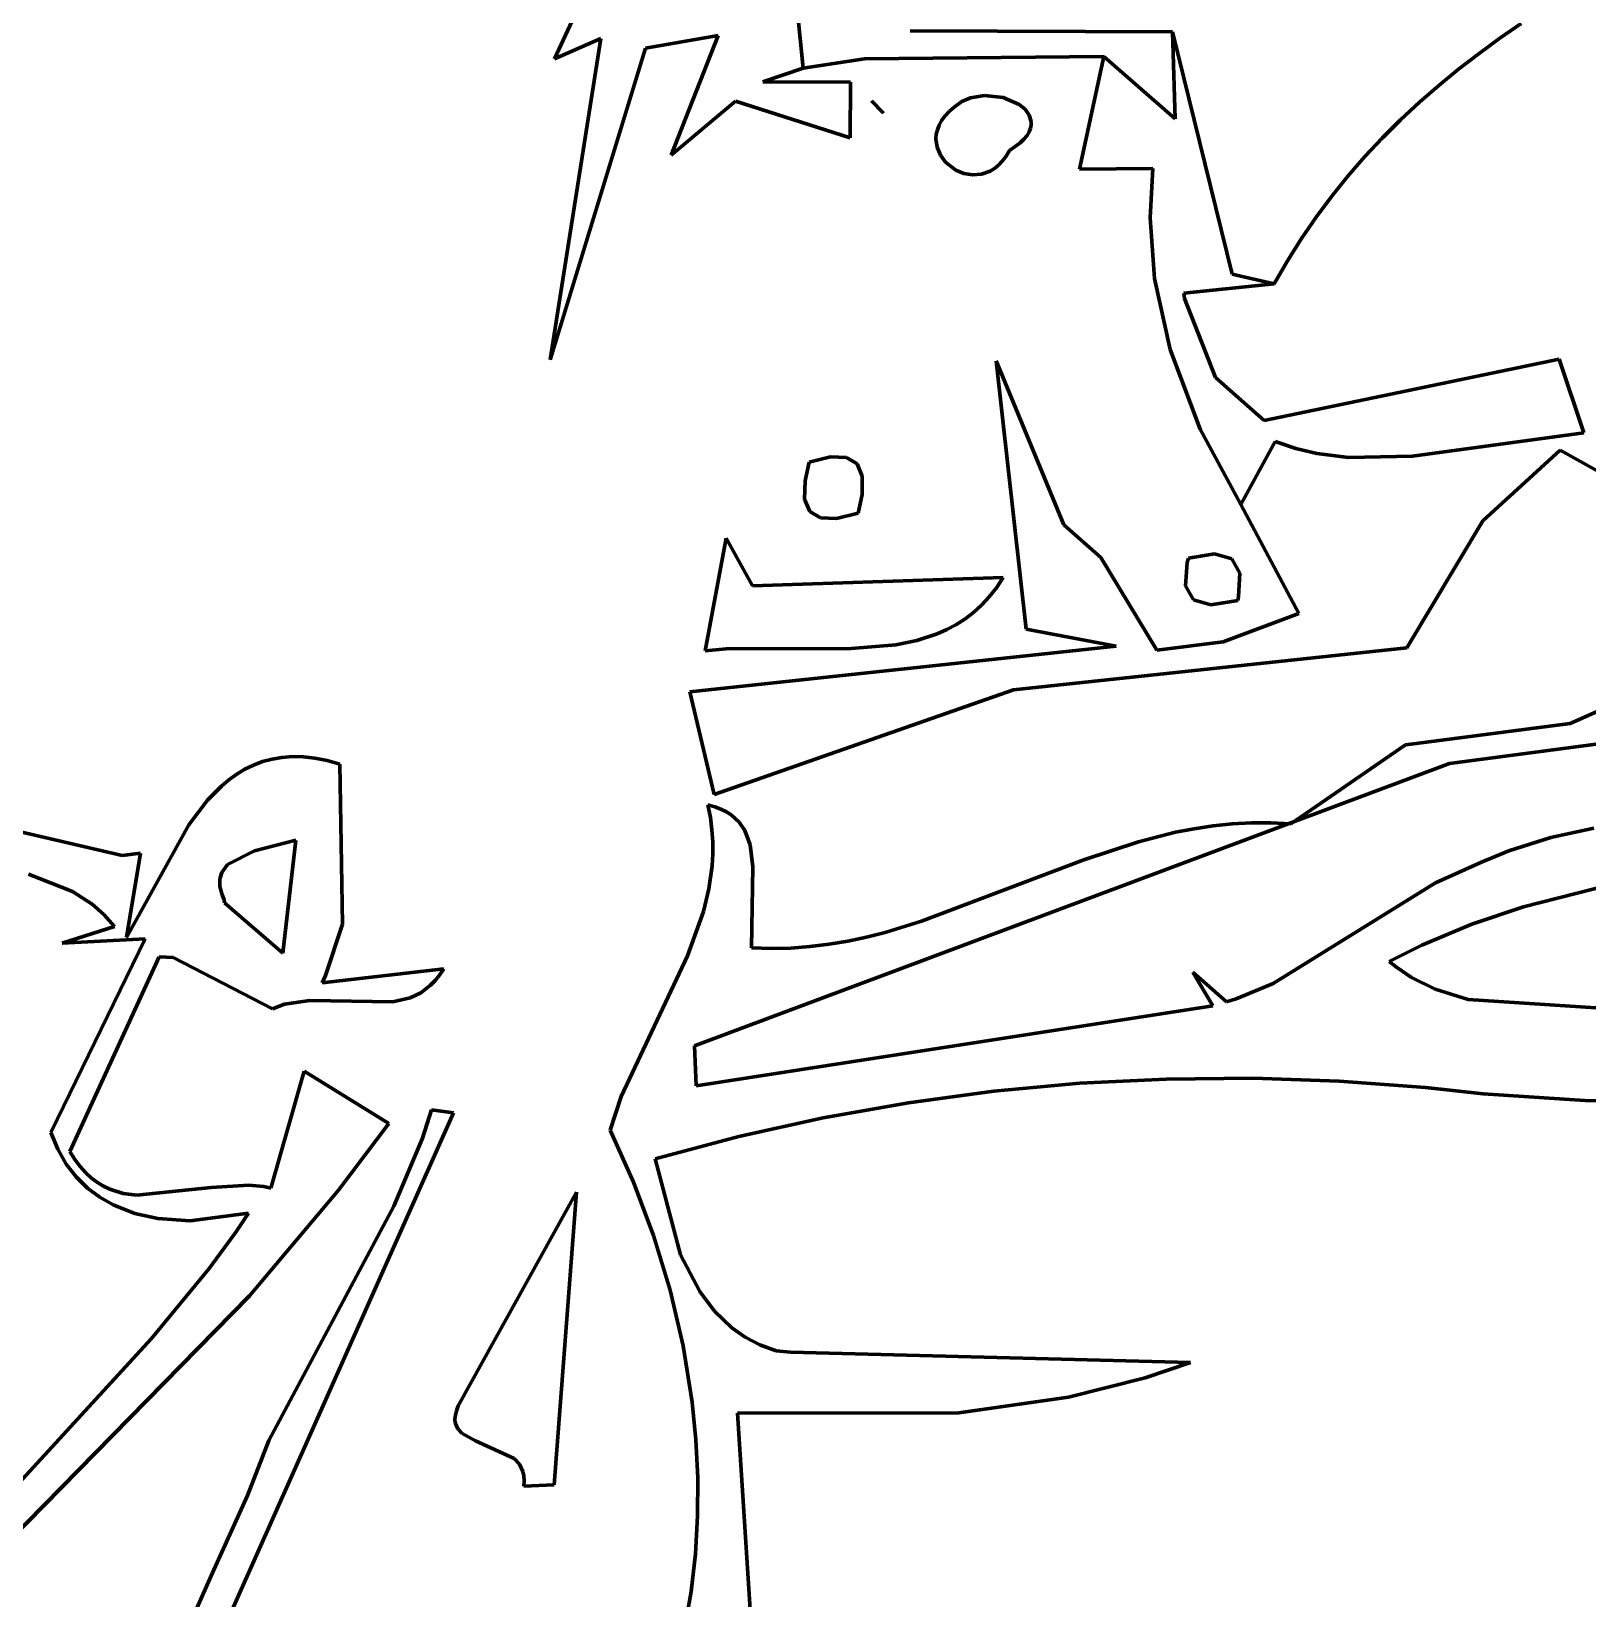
# Model space of a CAD drawing. Header units: millimetres. Extents: x 0 to 8.5, y 0 to 13.2.
# Drawn here: x 5.611 to 6.338, y 7.033 to 7.766 of the extents above; entities that cross this region are included whole.
import ezdxf

# ---------------------------------------------------------------- set-up
doc = ezdxf.new("R2010")
doc.units = ezdxf.units.MM
for name, color, linetype, lineweight in [('color#060606ff', 7, 'CONTINUOUS', 100), ('color#5c5c5cff', 7, 'CONTINUOUS', 100), ('color#aeaeaeff', 7, 'CONTINUOUS', 100), ('color#ffffffff', 7, 'CONTINUOUS', 100)]:
    doc.layers.add(name, color=color, linetype=linetype, lineweight=lineweight)

msp = doc.modelspace()

# ---------------------------------------------------------------- linework, layer by layer
at = {"layer": 'color#060606ff'}
for p, q in [((5.8729, 7.79175), (5.8552, 7.75358)), ((5.8768, 7.76304), (5.85322, 7.6127)), ((5.8552, 7.75358), (5.8768, 7.76304)), ((5.89768, 7.75846), (5.93174, 7.76442)), ((5.93174, 7.76442), (5.90981, 7.70854)), ((6.14424, 7.76611), (6.02145, 7.76667)), ((6.1721, 7.65281), (6.14424, 7.76611)), ((6.29729, 7.76316), (6.28754, 7.75609)), ((6.30726, 7.76998), (6.29729, 7.76316)), ((5.85322, 7.6127), (5.89768, 7.75846)), ((6.28754, 7.75609), (6.278, 7.74875)), ((5.95263, 7.7427), (5.97144, 7.7491)), ((5.97144, 7.7491), (6.00023, 7.75348)), ((6.00023, 7.75348), (6.11206, 7.75455)), ((6.11206, 7.75455), (6.10067, 7.70194)), ((6.278, 7.74875), (6.2687, 7.74113)), ((5.99367, 7.74257), (5.95263, 7.7427)), ((5.99346, 7.71651), (5.99367, 7.74257)), ((6.2687, 7.74113), (6.25965, 7.73324)), ((5.90981, 7.70854), (5.93989, 7.73375)), ((5.93989, 7.73375), (5.99346, 7.71651)), ((6.00349, 7.73392), (6.00908, 7.72806)), ((6.00908, 7.72806), (6.00349, 7.73392)), ((6.04569, 7.73356), (6.04211, 7.73093)), ((6.04974, 7.73531), (6.04569, 7.73356)), ((6.0563, 7.73644), (6.04974, 7.73531)), ((6.06505, 7.73549), (6.0563, 7.73644)), ((6.0725, 7.73225), (6.06505, 7.73549)), ((6.03778, 7.72679), (6.03622, 7.72467)), ((6.03973, 7.72888), (6.03778, 7.72679)), ((6.04211, 7.73093), (6.03973, 7.72888)), ((6.07529, 7.72994), (6.0725, 7.73225)), ((6.07723, 7.72726), (6.07529, 7.72994)), ((6.07814, 7.72428), (6.07723, 7.72726)), ((6.25965, 7.73324), (6.25086, 7.72506)), ((6.03422, 7.72039), (6.03373, 7.71827)), ((6.03504, 7.72253), (6.03422, 7.72039)), ((6.03622, 7.72467), (6.03504, 7.72253)), ((6.07615, 7.71769), (6.07718, 7.7194)), ((6.07718, 7.7194), (6.07784, 7.72107)), ((6.07784, 7.72107), (6.07815, 7.7227)), ((6.07815, 7.7227), (6.07814, 7.72428)), ((6.25086, 7.72506), (6.24235, 7.71658)), ((6.03373, 7.71827), (6.03356, 7.71618)), ((6.03356, 7.71618), (6.03409, 7.71216)), ((6.03409, 7.71216), (6.03563, 7.70846)), ((6.06793, 7.71071), (6.07065, 7.71246)), ((6.07065, 7.71246), (6.07291, 7.71422)), ((6.07291, 7.71422), (6.07474, 7.71596)), ((6.07474, 7.71596), (6.07615, 7.71769)), ((6.24235, 7.71658), (6.23413, 7.7078)), ((6.03563, 7.70846), (6.03803, 7.70521)), ((6.03803, 7.70521), (6.04285, 7.70146)), ((6.06288, 7.70386), (6.06469, 7.70577)), ((6.06469, 7.70577), (6.06638, 7.70805)), ((6.06638, 7.70805), (6.06793, 7.71071)), ((6.23413, 7.7078), (6.22622, 7.6987)), ((6.04285, 7.70146), (6.04665, 7.69989)), ((6.04665, 7.69989), (6.05071, 7.69922)), ((6.05071, 7.69922), (6.05488, 7.69957)), ((6.05488, 7.69957), (6.059, 7.70107)), ((6.059, 7.70107), (6.06098, 7.7023)), ((6.06098, 7.7023), (6.06288, 7.70386)), ((6.10067, 7.70194), (6.13494, 7.7022)), ((6.13494, 7.7022), (6.13373, 7.67915)), ((6.22622, 7.6987), (6.21863, 7.68929)), ((6.21863, 7.68929), (6.21137, 7.67954)), ((6.13373, 7.67915), (6.13582, 7.65078)), ((6.21137, 7.67954), (6.20447, 7.66946)), ((6.20447, 7.66946), (6.19793, 7.65903)), ((6.19793, 7.65903), (6.19177, 7.64825)), ((6.13582, 7.65078), (6.14306, 7.61757)), ((6.19177, 7.64825), (6.1721, 7.65281)), ((6.14306, 7.61757), (6.15714, 7.5803)), ((6.09335, 7.53564), (6.06166, 7.61227)), ((6.06166, 7.61227), (6.0757, 7.48673)), ((6.15714, 7.5803), (6.17621, 7.54502)), ((5.98428, 7.56738), (5.97432, 7.56494)), ((5.99172, 7.56709), (5.98428, 7.56738)), ((5.99666, 7.56407), (5.99172, 7.56709)), ((6.28929, 7.53752), (6.32546, 7.57056)), ((6.32546, 7.57056), (6.368, 7.5467)), ((5.97432, 7.56494), (5.97234, 7.55616)), ((5.99909, 7.55831), (5.99666, 7.56407)), ((5.99901, 7.54981), (5.99909, 7.55831)), ((5.97234, 7.55616), (5.97217, 7.54765)), ((5.97217, 7.54765), (5.97456, 7.54189)), ((5.99714, 7.54105), (5.99901, 7.54981)), ((6.17621, 7.54502), (6.20331, 7.49418)), ((5.97456, 7.54189), (5.97952, 7.53887)), ((5.97952, 7.53887), (5.98705, 7.53859)), ((5.98705, 7.53859), (5.99714, 7.54105)), ((6.11074, 7.52036), (6.09335, 7.53564)), ((6.25375, 7.47809), (6.28929, 7.53752)), ((5.93542, 7.52934), (5.92563, 7.47658)), ((5.94775, 7.50701), (5.93542, 7.52934)), ((6.16386, 7.52198), (6.1516, 7.51996)), ((6.17186, 7.51968), (6.16386, 7.52198)), ((6.13684, 7.47701), (6.11074, 7.52036)), ((6.15112, 7.51804), (6.15029, 7.50712)), ((6.1516, 7.51996), (6.15112, 7.51804)), ((6.17561, 7.51303), (6.17186, 7.51968)), ((6.06504, 7.5109), (5.94775, 7.50701)), ((6.06189, 7.50613), (6.06504, 7.5109)), ((6.15029, 7.50712), (6.15394, 7.50049)), ((6.17511, 7.50204), (6.17561, 7.51303)), ((6.05491, 7.49798), (6.05851, 7.50183)), ((6.05851, 7.50183), (6.06189, 7.50613)), ((6.15394, 7.50049), (6.16207, 7.49816)), ((6.16207, 7.49816), (6.17469, 7.50012)), ((6.17469, 7.50012), (6.17511, 7.50204)), ((6.04711, 7.49152), (6.05111, 7.49455)), ((6.05111, 7.49455), (6.05491, 7.49798)), ((6.20331, 7.49418), (6.16781, 7.48082)), ((6.02467, 7.48151), (6.03409, 7.48458)), ((6.03409, 7.48458), (6.03859, 7.48656)), ((6.03859, 7.48656), (6.04294, 7.48887)), ((6.04294, 7.48887), (6.04711, 7.49152)), ((6.0757, 7.48673), (6.11785, 7.47882)), ((6.11785, 7.47882), (5.91854, 7.45751)), ((5.92563, 7.47658), (5.93553, 7.47759)), ((5.93553, 7.47759), (5.99397, 7.47769)), ((5.99397, 7.47769), (6.01478, 7.47947)), ((6.01478, 7.47947), (6.02467, 7.48151)), ((6.06983, 7.45845), (6.25375, 7.47809)), ((6.16781, 7.48082), (6.13684, 7.47701)), ((5.91854, 7.45751), (5.92985, 7.40947)), ((5.92985, 7.40947), (6.06983, 7.45845)), ((6.34411, 7.4489), (6.33012, 7.44273)), ((6.33012, 7.44273), (6.25692, 7.4331)), ((6.25692, 7.4331), (6.25313, 7.43272)), ((6.27379, 7.42394), (6.38235, 7.43824)), ((5.72309, 7.42605), (5.71866, 7.42484)), ((5.72775, 7.42684), (5.72309, 7.42605)), ((5.73265, 7.42718), (5.72775, 7.42684)), ((5.73779, 7.42705), (5.73265, 7.42718)), ((5.74319, 7.42643), (5.73779, 7.42705)), ((5.74887, 7.42529), (5.74319, 7.42643)), ((6.25313, 7.43272), (6.19946, 7.39566)), ((5.70659, 7.41897), (5.70294, 7.41633)), ((5.71042, 7.42128), (5.70659, 7.41897)), ((5.71444, 7.42325), (5.71042, 7.42128)), ((5.71866, 7.42484), (5.71444, 7.42325)), ((5.75482, 7.42361), (5.74887, 7.42529)), ((5.75604, 7.34877), (5.75482, 7.42361)), ((5.92059, 7.29189), (6.27379, 7.42394)), ((5.69946, 7.41341), (5.69296, 7.40677)), ((5.70294, 7.41633), (5.69946, 7.41341)), ((5.69296, 7.40677), (5.68418, 7.39522)), ((5.93014, 7.40374), (5.92694, 7.40464)), ((5.92694, 7.40464), (5.92807, 7.39877)), ((5.933, 7.40265), (5.93014, 7.40374)), ((5.92807, 7.39877), (5.92881, 7.393)), ((5.93556, 7.40138), (5.933, 7.40265)), ((5.93781, 7.39994), (5.93556, 7.40138)), ((5.9415, 7.39657), (5.93781, 7.39994)), ((5.94421, 7.39264), (5.9415, 7.39657)), ((5.65295, 7.38087), (5.60337, 7.39243)), ((5.68418, 7.39522), (5.65498, 7.3426)), ((5.92881, 7.393), (5.92917, 7.38731)), ((5.94673, 7.38585), (5.94421, 7.39264)), ((6.14554, 7.39177), (6.12825, 7.38738)), ((6.1543, 7.39347), (6.14554, 7.39177)), ((6.16313, 7.39481), (6.1543, 7.39347)), ((6.17206, 7.39573), (6.16313, 7.39481)), ((6.18108, 7.39621), (6.17206, 7.39573)), ((6.19021, 7.3962), (6.18108, 7.39621)), ((6.19946, 7.39566), (6.19021, 7.3962)), ((6.32113, 7.38928), (6.30146, 7.38306)), ((6.34126, 7.3937), (6.32113, 7.38928)), ((5.66152, 7.38202), (5.65295, 7.38087)), ((5.65498, 7.3426), (5.66152, 7.38202)), ((5.70228, 7.37671), (5.71491, 7.38304)), ((5.71491, 7.38304), (5.73424, 7.38805)), ((5.73424, 7.38805), (5.72811, 7.33519)), ((5.9292, 7.3817), (5.92889, 7.37616)), ((5.92917, 7.38731), (5.9292, 7.3817)), ((5.94791, 7.37558), (5.94673, 7.38585)), ((6.12825, 7.38738), (6.10272, 7.37897)), ((6.30146, 7.38306), (6.28866, 7.37784)), ((5.69958, 7.373), (5.70228, 7.37671)), ((5.92889, 7.37616), (5.9274, 7.3653)), ((5.94738, 7.33768), (5.94791, 7.37558)), ((6.10272, 7.37897), (6.02689, 7.35014)), ((6.28866, 7.37784), (6.26719, 7.3682)), ((5.60918, 7.37216), (5.62978, 7.3641)), ((5.69872, 7.36999), (5.69958, 7.373)), ((5.69873, 7.3665), (5.69872, 7.36999)), ((6.26719, 7.3682), (6.1913, 7.32099)), ((6.30827, 7.35694), (6.3493, 7.36736)), ((5.62978, 7.3641), (5.63891, 7.35821)), ((5.69974, 7.36247), (5.69873, 7.3665)), ((5.70065, 7.36024), (5.69974, 7.36247)), ((5.70087, 7.35884), (5.70065, 7.36024)), ((5.9274, 7.3653), (5.92487, 7.35467)), ((5.63891, 7.35821), (5.64443, 7.35338)), ((5.64443, 7.35338), (5.64942, 7.34773)), ((5.72811, 7.33519), (5.70087, 7.35884)), ((5.92487, 7.35467), (5.91741, 7.33396)), ((6.28423, 7.34881), (6.30827, 7.35694)), ((5.64942, 7.34773), (5.62497, 7.33987)), ((5.74813, 7.32478), (5.75604, 7.34877)), ((6.02689, 7.35014), (6.00975, 7.34498)), ((6.26076, 7.33899), (6.28423, 7.34881)), ((5.66375, 7.34192), (5.6196, 7.25138)), ((5.62497, 7.33987), (5.66375, 7.34192)), ((5.97467, 7.33829), (5.96568, 7.33761)), ((5.98357, 7.33941), (5.97467, 7.33829)), ((5.99237, 7.34092), (5.98357, 7.33941)), ((6.0011, 7.34279), (5.99237, 7.34092)), ((6.00975, 7.34498), (6.0011, 7.34279)), ((6.24547, 7.3314), (6.26076, 7.33899)), ((5.62851, 7.24254), (5.67038, 7.33346)), ((5.67038, 7.33346), (5.67679, 7.33322)), ((5.67679, 7.33322), (5.72334, 7.30927)), ((5.91741, 7.33396), (5.88634, 7.26819)), ((5.95659, 7.33739), (5.94738, 7.33768)), ((5.96568, 7.33761), (5.95659, 7.33739)), ((6.2489, 7.32868), (6.24547, 7.3314)), ((5.80337, 7.32786), (5.74651, 7.32144)), ((5.74651, 7.32144), (5.74813, 7.32478)), ((5.7994, 7.32243), (5.80145, 7.32497)), ((5.80145, 7.32497), (5.80337, 7.32786)), ((6.16944, 7.31256), (6.15369, 7.32642)), ((6.15369, 7.32642), (6.1631, 7.31059)), ((6.25595, 7.32393), (6.2489, 7.32868)), ((6.26702, 7.31842), (6.25595, 7.32393)), ((5.78766, 7.31437), (5.79264, 7.31676)), ((5.79264, 7.31676), (5.79725, 7.32023)), ((5.79725, 7.32023), (5.7994, 7.32243)), ((6.1913, 7.32099), (6.17396, 7.31394)), ((6.2825, 7.31357), (6.26702, 7.31842)), ((5.72334, 7.30927), (5.72897, 7.31136)), ((5.72897, 7.31136), (5.74078, 7.31315)), ((5.74078, 7.31315), (5.77961, 7.31244)), ((5.77961, 7.31244), (5.78766, 7.31437)), ((6.1631, 7.31059), (5.92141, 7.27313)), ((6.17396, 7.31394), (6.16944, 7.31256)), ((6.36085, 7.30851), (6.2825, 7.31357)), ((5.92141, 7.27313), (5.92059, 7.29189)), ((5.73814, 7.28003), (5.72259, 7.22533)), ((5.77777, 7.25554), (5.73814, 7.28003)), ((6.06071, 7.27067), (6.10092, 7.27437)), ((6.10092, 7.27437), (6.14126, 7.27639)), ((6.14126, 7.27639), (6.18168, 7.27674)), ((6.18168, 7.27674), (6.22212, 7.2754)), ((6.22212, 7.2754), (6.26253, 7.2724)), ((6.26253, 7.2724), (6.28943, 7.26946)), ((5.88634, 7.26819), (5.8812, 7.25252)), ((5.98088, 7.25821), (6.02068, 7.26528)), ((6.02068, 7.26528), (6.06071, 7.27067)), ((6.28943, 7.26946), (6.33698, 7.26641)), ((6.33698, 7.26641), (6.42689, 7.26479)), ((5.63691, 6.8764), (5.8079, 7.26062)), ((5.79773, 7.2619), (5.79349, 7.24869)), ((5.8079, 7.26062), (5.79773, 7.2619)), ((5.94137, 7.24945), (5.98088, 7.25821)), ((5.6196, 7.25138), (5.62289, 7.24353)), ((5.75425, 7.22446), (5.77777, 7.25554)), ((5.8812, 7.25252), (5.89206, 7.2282)), ((5.62289, 7.24353), (5.62689, 7.23661)), ((5.63088, 7.23874), (5.62851, 7.24254)), ((5.79349, 7.24869), (5.78007, 7.21697)), ((5.90219, 7.239), (5.94137, 7.24945)), ((5.62689, 7.23661), (5.63154, 7.23058)), ((5.63336, 7.2354), (5.63088, 7.23874)), ((5.63595, 7.23251), (5.63336, 7.2354)), ((5.91416, 7.19413), (5.90219, 7.239)), ((5.63154, 7.23058), (5.63678, 7.22541)), ((5.63864, 7.23003), (5.63595, 7.23251)), ((5.64143, 7.22793), (5.63864, 7.23003)), ((5.64431, 7.2262), (5.64143, 7.22793)), ((5.89206, 7.2282), (5.90145, 7.20319)), ((5.63678, 7.22541), (5.64254, 7.22106)), ((5.64254, 7.22106), (5.64877, 7.21749)), ((5.64728, 7.22481), (5.64431, 7.2262)), ((5.65344, 7.22291), (5.64728, 7.22481)), ((5.65988, 7.22204), (5.65344, 7.22291)), ((5.69458, 7.22562), (5.65988, 7.22204)), ((5.71227, 7.22676), (5.69458, 7.22562)), ((5.71919, 7.22605), (5.71227, 7.22676)), ((5.7125, 7.17496), (5.75425, 7.22446)), ((5.72259, 7.22533), (5.71919, 7.22605)), ((5.86546, 7.22349), (5.81022, 7.12352)), ((5.85505, 7.08661), (5.86546, 7.22349)), ((5.64877, 7.21749), (5.65887, 7.21352)), ((5.65887, 7.21352), (5.66967, 7.21111)), ((5.68483, 7.21011), (5.71208, 7.21361)), ((5.71208, 7.21361), (5.70614, 7.20482)), ((5.78007, 7.21697), (5.72158, 7.10738)), ((5.66967, 7.21111), (5.68483, 7.21011)), ((5.70614, 7.20482), (5.69363, 7.18771)), ((5.90145, 7.20319), (5.90925, 7.17761)), ((5.92312, 7.17693), (5.91416, 7.19413)), ((5.69363, 7.18771), (5.66666, 7.155)), ((5.90925, 7.17761), (5.91533, 7.15158)), ((5.93, 7.16784), (5.92312, 7.17693)), ((5.52195, 6.98066), (5.7125, 7.17496)), ((5.93817, 7.16003), (5.93, 7.16784)), ((5.66666, 7.155), (5.56603, 7.04537)), ((5.94439, 7.15566), (5.93817, 7.16003)), ((5.95128, 7.15206), (5.94439, 7.15566)), ((5.91533, 7.15158), (5.91958, 7.12524)), ((5.95887, 7.14931), (5.95128, 7.15206)), ((5.96553, 7.14868), (5.95887, 7.14931)), ((6.15257, 7.14375), (5.96553, 7.14868)), ((6.13141, 7.13657), (6.15257, 7.14375)), ((6.09553, 7.12754), (6.13141, 7.13657)), ((5.91958, 7.12524), (5.92135, 7.10756)), ((6.04435, 7.12032), (6.09553, 7.12754)), ((5.80883, 7.11915), (5.80865, 7.1173)), ((5.80934, 7.12122), (5.80883, 7.11915)), ((5.81022, 7.12352), (5.80934, 7.12122)), ((5.94074, 7.12016), (6.04435, 7.12032)), ((5.94726, 7.01865), (5.94074, 7.12016)), ((5.80865, 7.1173), (5.80879, 7.11564)), ((5.80879, 7.11564), (5.80991, 7.11283)), ((5.80991, 7.11283), (5.81199, 7.11058)), ((5.81199, 7.11058), (5.81821, 7.10723)), ((5.72158, 7.10738), (5.71168, 7.08152)), ((5.81821, 7.10723), (5.83637, 7.09897)), ((5.92135, 7.10756), (5.92221, 7.08982)), ((5.83637, 7.09897), (5.83884, 7.09621)), ((5.83884, 7.09621), (5.84045, 7.09277)), ((5.84045, 7.09277), (5.84087, 7.09074)), ((5.841, 7.08848), (5.84081, 7.08599)), ((5.84087, 7.09074), (5.841, 7.08848)), ((5.92221, 7.08982), (5.92214, 7.07208)), ((5.71168, 7.08152), (5.69592, 7.04684)), ((5.84081, 7.08599), (5.85505, 7.08661)), ((5.92214, 7.07208), (5.9211, 7.05436)), ((5.9211, 7.05436), (5.91906, 7.0367)), ((5.69592, 7.04684), (5.63379, 6.9077)), ((5.91906, 7.0367), (5.91597, 7.01914))]:
    msp.add_line(p, q, dxfattribs=at)
at = {"layer": 'color#5c5c5cff'}
for p, q in [((5.8552, 7.75358), (5.8729, 7.79175)), ((5.96875, 7.77532), (5.97144, 7.7491)), ((5.85322, 7.6127), (5.8768, 7.76304)), ((5.8768, 7.76304), (5.8552, 7.75358)), ((5.93174, 7.76442), (5.89768, 7.75846)), ((5.90981, 7.70854), (5.93174, 7.76442)), ((6.14424, 7.76611), (6.1721, 7.65281)), ((6.14536, 7.72541), (6.14424, 7.76611)), ((5.89768, 7.75846), (5.85322, 7.6127)), ((5.97144, 7.7491), (5.95263, 7.7427)), ((6.10067, 7.70194), (6.11206, 7.75455)), ((6.11206, 7.75455), (6.14536, 7.72541)), ((5.95263, 7.7427), (5.99367, 7.74257)), ((5.99367, 7.74257), (5.99346, 7.71651)), ((5.93989, 7.73375), (5.90981, 7.70854)), ((5.99346, 7.71651), (5.93989, 7.73375)), ((6.00349, 7.73392), (6.00908, 7.72806)), ((6.00908, 7.72806), (6.00349, 7.73392)), ((6.13494, 7.7022), (6.10067, 7.70194)), ((6.13373, 7.67915), (6.13494, 7.7022)), ((6.13582, 7.65078), (6.13373, 7.67915)), ((6.14306, 7.61757), (6.13582, 7.65078)), ((6.19177, 7.64825), (6.14953, 7.64401)), ((6.1721, 7.65281), (6.19177, 7.64825)), ((6.14953, 7.64401), (6.14987, 7.64138)), ((6.14987, 7.64138), (6.16427, 7.60446)), ((6.15714, 7.5803), (6.14306, 7.61757)), ((6.18699, 7.58445), (6.32505, 7.61301)), ((6.32505, 7.61301), (6.3365, 7.57862)), ((6.16427, 7.60446), (6.18699, 7.58445)), ((6.17621, 7.54502), (6.15714, 7.5803)), ((6.19217, 7.57454), (6.17621, 7.54502)), ((6.20192, 7.57124), (6.19217, 7.57454)), ((6.3365, 7.57862), (6.2565, 7.56771)), ((5.97432, 7.56494), (5.98428, 7.56738)), ((5.98428, 7.56738), (5.99172, 7.56709)), ((5.99172, 7.56709), (5.99666, 7.56407)), ((6.21173, 7.56892), (6.20192, 7.57124)), ((6.22656, 7.56704), (6.21173, 7.56892)), ((6.2565, 7.56771), (6.22656, 7.56704)), ((5.97234, 7.55616), (5.97432, 7.56494)), ((5.99666, 7.56407), (5.99909, 7.55831)), ((5.99909, 7.55831), (5.99901, 7.54981)), ((5.97217, 7.54765), (5.97234, 7.55616)), ((5.97456, 7.54189), (5.97217, 7.54765)), ((5.99901, 7.54981), (5.99714, 7.54105)), ((5.97952, 7.53887), (5.97456, 7.54189)), ((5.98705, 7.53859), (5.97952, 7.53887)), ((5.99714, 7.54105), (5.98705, 7.53859))]:
    msp.add_line(p, q, dxfattribs=at)
at = {"layer": 'color#aeaeaeff'}
for p, q in [((6.1516, 7.51996), (6.16386, 7.52198)), ((6.16386, 7.52198), (6.17186, 7.51968)), ((6.15029, 7.50712), (6.15112, 7.51804)), ((6.15112, 7.51804), (6.1516, 7.51996)), ((6.17186, 7.51968), (6.17561, 7.51303)), ((6.15394, 7.50049), (6.15029, 7.50712)), ((6.17561, 7.51303), (6.17511, 7.50204)), ((6.16207, 7.49816), (6.15394, 7.50049)), ((6.17469, 7.50012), (6.16207, 7.49816)), ((6.17511, 7.50204), (6.17469, 7.50012))]:
    msp.add_line(p, q, dxfattribs=at)
at = {"layer": 'color#ffffffff'}
for p, q in [((5.97144, 7.7491), (5.96875, 7.77532)), ((6.02145, 7.76667), (6.14424, 7.76611)), ((6.14424, 7.76611), (6.14536, 7.72541)), ((6.28754, 7.75609), (6.29729, 7.76316)), ((6.29729, 7.76316), (6.30726, 7.76998)), ((6.278, 7.74875), (6.28754, 7.75609)), ((6.00023, 7.75348), (5.97144, 7.7491)), ((6.11206, 7.75455), (6.00023, 7.75348)), ((6.14536, 7.72541), (6.11206, 7.75455)), ((6.2687, 7.74113), (6.278, 7.74875)), ((6.25965, 7.73324), (6.2687, 7.74113)), ((6.04211, 7.73093), (6.04569, 7.73356)), ((6.04569, 7.73356), (6.04974, 7.73531)), ((6.04974, 7.73531), (6.0563, 7.73644)), ((6.0563, 7.73644), (6.06505, 7.73549)), ((6.06505, 7.73549), (6.0725, 7.73225)), ((6.03622, 7.72467), (6.03778, 7.72679)), ((6.03778, 7.72679), (6.03973, 7.72888)), ((6.03973, 7.72888), (6.04211, 7.73093)), ((6.0725, 7.73225), (6.07529, 7.72994)), ((6.07529, 7.72994), (6.07723, 7.72726)), ((6.07723, 7.72726), (6.07814, 7.72428)), ((6.25086, 7.72506), (6.25965, 7.73324)), ((6.03373, 7.71827), (6.03422, 7.72039)), ((6.03422, 7.72039), (6.03504, 7.72253)), ((6.03504, 7.72253), (6.03622, 7.72467)), ((6.07718, 7.7194), (6.07615, 7.71769)), ((6.07784, 7.72107), (6.07718, 7.7194)), ((6.07815, 7.7227), (6.07784, 7.72107)), ((6.07814, 7.72428), (6.07815, 7.7227)), ((6.24235, 7.71658), (6.25086, 7.72506)), ((6.03356, 7.71618), (6.03373, 7.71827)), ((6.03409, 7.71216), (6.03356, 7.71618)), ((6.03563, 7.70846), (6.03409, 7.71216)), ((6.07065, 7.71246), (6.06793, 7.71071)), ((6.07291, 7.71422), (6.07065, 7.71246)), ((6.07474, 7.71596), (6.07291, 7.71422)), ((6.07615, 7.71769), (6.07474, 7.71596)), ((6.23413, 7.7078), (6.24235, 7.71658)), ((6.03803, 7.70521), (6.03563, 7.70846)), ((6.04285, 7.70146), (6.03803, 7.70521)), ((6.06469, 7.70577), (6.06288, 7.70386)), ((6.06638, 7.70805), (6.06469, 7.70577)), ((6.06793, 7.71071), (6.06638, 7.70805)), ((6.22622, 7.6987), (6.23413, 7.7078)), ((6.04665, 7.69989), (6.04285, 7.70146)), ((6.05071, 7.69922), (6.04665, 7.69989)), ((6.05488, 7.69957), (6.05071, 7.69922)), ((6.059, 7.70107), (6.05488, 7.69957)), ((6.06098, 7.7023), (6.059, 7.70107)), ((6.06288, 7.70386), (6.06098, 7.7023)), ((6.21863, 7.68929), (6.22622, 7.6987)), ((6.21137, 7.67954), (6.21863, 7.68929)), ((6.20447, 7.66946), (6.21137, 7.67954)), ((6.19793, 7.65903), (6.20447, 7.66946)), ((6.19177, 7.64825), (6.19793, 7.65903)), ((6.14953, 7.64401), (6.19177, 7.64825)), ((6.14987, 7.64138), (6.14953, 7.64401)), ((6.16427, 7.60446), (6.14987, 7.64138)), ((6.0757, 7.48673), (6.06166, 7.61227)), ((6.06166, 7.61227), (6.09335, 7.53564)), ((6.32505, 7.61301), (6.18699, 7.58445)), ((6.3365, 7.57862), (6.32505, 7.61301)), ((6.18699, 7.58445), (6.16427, 7.60446)), ((6.17621, 7.54502), (6.19217, 7.57454)), ((6.19217, 7.57454), (6.20192, 7.57124)), ((6.2565, 7.56771), (6.3365, 7.57862)), ((6.20192, 7.57124), (6.21173, 7.56892)), ((6.21173, 7.56892), (6.22656, 7.56704)), ((6.22656, 7.56704), (6.2565, 7.56771)), ((6.32546, 7.57056), (6.28929, 7.53752)), ((6.368, 7.5467), (6.32546, 7.57056)), ((6.20331, 7.49418), (6.17621, 7.54502)), ((6.09335, 7.53564), (6.11074, 7.52036)), ((6.28929, 7.53752), (6.25375, 7.47809)), ((5.92563, 7.47658), (5.93542, 7.52934)), ((5.93542, 7.52934), (5.94775, 7.50701)), ((6.11074, 7.52036), (6.13684, 7.47701)), ((5.94775, 7.50701), (6.06504, 7.5109)), ((6.06504, 7.5109), (6.06189, 7.50613)), ((6.05851, 7.50183), (6.05491, 7.49798)), ((6.06189, 7.50613), (6.05851, 7.50183)), ((6.05111, 7.49455), (6.04711, 7.49152)), ((6.05491, 7.49798), (6.05111, 7.49455)), ((6.16781, 7.48082), (6.20331, 7.49418)), ((6.03409, 7.48458), (6.02467, 7.48151)), ((6.03859, 7.48656), (6.03409, 7.48458)), ((6.04294, 7.48887), (6.03859, 7.48656)), ((6.04711, 7.49152), (6.04294, 7.48887)), ((6.11785, 7.47882), (6.0757, 7.48673)), ((5.91854, 7.45751), (6.11785, 7.47882)), ((5.93553, 7.47759), (5.92563, 7.47658)), ((5.99397, 7.47769), (5.93553, 7.47759)), ((6.01478, 7.47947), (5.99397, 7.47769)), ((6.02467, 7.48151), (6.01478, 7.47947)), ((6.25375, 7.47809), (6.06983, 7.45845)), ((6.13684, 7.47701), (6.16781, 7.48082)), ((5.92985, 7.40947), (5.91854, 7.45751)), ((6.06983, 7.45845), (5.92985, 7.40947)), ((6.33012, 7.44273), (6.34411, 7.4489)), ((6.25692, 7.4331), (6.33012, 7.44273)), ((6.25313, 7.43272), (6.25692, 7.4331)), ((6.38235, 7.43824), (6.27379, 7.42394)), ((5.71866, 7.42484), (5.72309, 7.42605)), ((5.72309, 7.42605), (5.72775, 7.42684)), ((5.72775, 7.42684), (5.73265, 7.42718)), ((5.73265, 7.42718), (5.73779, 7.42705)), ((5.73779, 7.42705), (5.74319, 7.42643)), ((5.74319, 7.42643), (5.74887, 7.42529)), ((6.19946, 7.39566), (6.25313, 7.43272)), ((5.70294, 7.41633), (5.70659, 7.41897)), ((5.70659, 7.41897), (5.71042, 7.42128)), ((5.71042, 7.42128), (5.71444, 7.42325)), ((5.71444, 7.42325), (5.71866, 7.42484)), ((5.74887, 7.42529), (5.75482, 7.42361)), ((5.75482, 7.42361), (5.75604, 7.34877)), ((6.27379, 7.42394), (5.92059, 7.29189)), ((5.69296, 7.40677), (5.69946, 7.41341)), ((5.69946, 7.41341), (5.70294, 7.41633)), ((5.68418, 7.39522), (5.69296, 7.40677)), ((5.92807, 7.39877), (5.92694, 7.40464)), ((5.92694, 7.40464), (5.93014, 7.40374)), ((5.93014, 7.40374), (5.933, 7.40265)), ((5.92881, 7.393), (5.92807, 7.39877)), ((5.933, 7.40265), (5.93556, 7.40138)), ((5.93556, 7.40138), (5.93781, 7.39994)), ((5.93781, 7.39994), (5.9415, 7.39657)), ((5.9415, 7.39657), (5.94421, 7.39264)), ((5.60337, 7.39243), (5.65295, 7.38087)), ((5.65498, 7.3426), (5.68418, 7.39522)), ((5.92917, 7.38731), (5.92881, 7.393)), ((5.94421, 7.39264), (5.94673, 7.38585)), ((6.12825, 7.38738), (6.14554, 7.39177)), ((6.14554, 7.39177), (6.1543, 7.39347)), ((6.1543, 7.39347), (6.16313, 7.39481)), ((6.16313, 7.39481), (6.17206, 7.39573)), ((6.17206, 7.39573), (6.18108, 7.39621)), ((6.18108, 7.39621), (6.19021, 7.3962)), ((6.19021, 7.3962), (6.19946, 7.39566)), ((6.30146, 7.38306), (6.32113, 7.38928)), ((6.32113, 7.38928), (6.34126, 7.3937)), ((5.65295, 7.38087), (5.66152, 7.38202)), ((5.66152, 7.38202), (5.65498, 7.3426)), ((5.71491, 7.38304), (5.70228, 7.37671)), ((5.73424, 7.38805), (5.71491, 7.38304)), ((5.72811, 7.33519), (5.73424, 7.38805)), ((5.92889, 7.37616), (5.9292, 7.3817)), ((5.9292, 7.3817), (5.92917, 7.38731)), ((5.94673, 7.38585), (5.94791, 7.37558)), ((6.10272, 7.37897), (6.12825, 7.38738)), ((6.28866, 7.37784), (6.30146, 7.38306)), ((5.70228, 7.37671), (5.69958, 7.373)), ((5.9274, 7.3653), (5.92889, 7.37616)), ((5.94791, 7.37558), (5.94738, 7.33768)), ((6.02689, 7.35014), (6.10272, 7.37897)), ((6.26719, 7.3682), (6.28866, 7.37784)), ((5.62978, 7.3641), (5.60918, 7.37216)), ((5.69958, 7.373), (5.69872, 7.36999)), ((5.69872, 7.36999), (5.69873, 7.3665)), ((6.1913, 7.32099), (6.26719, 7.3682)), ((6.3493, 7.36736), (6.30827, 7.35694)), ((5.63891, 7.35821), (5.62978, 7.3641)), ((5.69873, 7.3665), (5.69974, 7.36247)), ((5.69974, 7.36247), (5.70065, 7.36024)), ((5.70065, 7.36024), (5.70087, 7.35884)), ((5.92487, 7.35467), (5.9274, 7.3653)), ((5.64443, 7.35338), (5.63891, 7.35821)), ((5.64942, 7.34773), (5.64443, 7.35338)), ((5.70087, 7.35884), (5.72811, 7.33519)), ((5.91741, 7.33396), (5.92487, 7.35467)), ((6.30827, 7.35694), (6.28423, 7.34881)), ((5.62497, 7.33987), (5.64942, 7.34773)), ((5.75604, 7.34877), (5.74813, 7.32478)), ((6.00975, 7.34498), (6.02689, 7.35014)), ((6.28423, 7.34881), (6.26076, 7.33899)), ((5.6196, 7.25138), (5.66375, 7.34192)), ((5.66375, 7.34192), (5.62497, 7.33987)), ((5.96568, 7.33761), (5.97467, 7.33829)), ((5.97467, 7.33829), (5.98357, 7.33941)), ((5.98357, 7.33941), (5.99237, 7.34092)), ((5.99237, 7.34092), (6.0011, 7.34279)), ((6.0011, 7.34279), (6.00975, 7.34498)), ((6.26076, 7.33899), (6.24547, 7.3314)), ((5.67038, 7.33346), (5.62851, 7.24254)), ((5.67679, 7.33322), (5.67038, 7.33346)), ((5.72334, 7.30927), (5.67679, 7.33322)), ((5.88634, 7.26819), (5.91741, 7.33396)), ((5.94738, 7.33768), (5.95659, 7.33739)), ((5.95659, 7.33739), (5.96568, 7.33761)), ((6.24547, 7.3314), (6.2489, 7.32868)), ((5.74651, 7.32144), (5.80337, 7.32786)), ((5.74813, 7.32478), (5.74651, 7.32144)), ((5.80145, 7.32497), (5.7994, 7.32243)), ((5.80337, 7.32786), (5.80145, 7.32497)), ((6.1631, 7.31059), (6.15369, 7.32642)), ((6.15369, 7.32642), (6.16944, 7.31256)), ((6.2489, 7.32868), (6.25595, 7.32393)), ((6.25595, 7.32393), (6.26702, 7.31842)), ((5.79264, 7.31676), (5.78766, 7.31437)), ((5.79725, 7.32023), (5.79264, 7.31676)), ((5.7994, 7.32243), (5.79725, 7.32023)), ((6.17396, 7.31394), (6.1913, 7.32099)), ((6.26702, 7.31842), (6.2825, 7.31357)), ((5.72897, 7.31136), (5.72334, 7.30927)), ((5.74078, 7.31315), (5.72897, 7.31136)), ((5.77961, 7.31244), (5.74078, 7.31315)), ((5.78766, 7.31437), (5.77961, 7.31244)), ((5.92141, 7.27313), (6.1631, 7.31059)), ((6.16944, 7.31256), (6.17396, 7.31394)), ((6.2825, 7.31357), (6.36085, 7.30851)), ((5.92059, 7.29189), (5.92141, 7.27313)), ((5.72259, 7.22533), (5.73814, 7.28003)), ((5.73814, 7.28003), (5.77777, 7.25554)), ((6.10092, 7.27437), (6.06071, 7.27067)), ((6.14126, 7.27639), (6.10092, 7.27437)), ((6.18168, 7.27674), (6.14126, 7.27639)), ((6.22212, 7.2754), (6.18168, 7.27674)), ((6.26253, 7.2724), (6.22212, 7.2754)), ((6.28943, 7.26946), (6.26253, 7.2724)), ((5.8812, 7.25252), (5.88634, 7.26819)), ((6.02068, 7.26528), (5.98088, 7.25821)), ((6.06071, 7.27067), (6.02068, 7.26528)), ((6.33698, 7.26641), (6.28943, 7.26946)), ((6.42689, 7.26479), (6.33698, 7.26641)), ((5.8079, 7.26062), (5.63691, 6.8764)), ((5.79349, 7.24869), (5.79773, 7.2619)), ((5.79773, 7.2619), (5.8079, 7.26062)), ((5.98088, 7.25821), (5.94137, 7.24945)), ((5.62289, 7.24353), (5.6196, 7.25138)), ((5.77777, 7.25554), (5.75425, 7.22446)), ((5.89206, 7.2282), (5.8812, 7.25252)), ((5.62689, 7.23661), (5.62289, 7.24353)), ((5.62851, 7.24254), (5.63088, 7.23874)), ((5.78007, 7.21697), (5.79349, 7.24869)), ((5.94137, 7.24945), (5.90219, 7.239)), ((5.63154, 7.23058), (5.62689, 7.23661)), ((5.63088, 7.23874), (5.63336, 7.2354)), ((5.63336, 7.2354), (5.63595, 7.23251)), ((5.90219, 7.239), (5.91416, 7.19413)), ((5.63678, 7.22541), (5.63154, 7.23058)), ((5.63595, 7.23251), (5.63864, 7.23003)), ((5.63864, 7.23003), (5.64143, 7.22793)), ((5.64143, 7.22793), (5.64431, 7.2262)), ((5.90145, 7.20319), (5.89206, 7.2282)), ((5.64254, 7.22106), (5.63678, 7.22541)), ((5.64877, 7.21749), (5.64254, 7.22106)), ((5.64431, 7.2262), (5.64728, 7.22481)), ((5.64728, 7.22481), (5.65344, 7.22291)), ((5.65344, 7.22291), (5.65988, 7.22204)), ((5.65988, 7.22204), (5.69458, 7.22562)), ((5.69458, 7.22562), (5.71227, 7.22676)), ((5.71227, 7.22676), (5.71919, 7.22605)), ((5.75425, 7.22446), (5.7125, 7.17496)), ((5.71919, 7.22605), (5.72259, 7.22533)), ((5.81022, 7.12352), (5.86546, 7.22349)), ((5.86546, 7.22349), (5.85505, 7.08661)), ((5.65887, 7.21352), (5.64877, 7.21749)), ((5.66967, 7.21111), (5.65887, 7.21352)), ((5.71208, 7.21361), (5.68483, 7.21011)), ((5.70614, 7.20482), (5.71208, 7.21361)), ((5.72158, 7.10738), (5.78007, 7.21697)), ((5.68483, 7.21011), (5.66967, 7.21111)), ((5.69363, 7.18771), (5.70614, 7.20482)), ((5.90925, 7.17761), (5.90145, 7.20319)), ((5.91416, 7.19413), (5.92312, 7.17693)), ((5.66666, 7.155), (5.69363, 7.18771)), ((5.91533, 7.15158), (5.90925, 7.17761)), ((5.92312, 7.17693), (5.93, 7.16784)), ((5.7125, 7.17496), (5.52195, 6.98066)), ((5.93, 7.16784), (5.93817, 7.16003)), ((5.56603, 7.04537), (5.66666, 7.155)), ((5.93817, 7.16003), (5.94439, 7.15566)), ((5.94439, 7.15566), (5.95128, 7.15206)), ((5.91958, 7.12524), (5.91533, 7.15158)), ((5.95128, 7.15206), (5.95887, 7.14931)), ((5.95887, 7.14931), (5.96553, 7.14868)), ((5.96553, 7.14868), (6.15257, 7.14375)), ((6.15257, 7.14375), (6.13141, 7.13657)), ((6.13141, 7.13657), (6.09553, 7.12754)), ((5.92135, 7.10756), (5.91958, 7.12524)), ((6.09553, 7.12754), (6.04435, 7.12032)), ((5.80865, 7.1173), (5.80883, 7.11915)), ((5.80883, 7.11915), (5.80934, 7.12122)), ((5.80934, 7.12122), (5.81022, 7.12352)), ((6.04435, 7.12032), (5.94074, 7.12016)), ((5.94074, 7.12016), (5.94726, 7.01865)), ((5.80879, 7.11564), (5.80865, 7.1173)), ((5.80991, 7.11283), (5.80879, 7.11564)), ((5.81199, 7.11058), (5.80991, 7.11283)), ((5.81821, 7.10723), (5.81199, 7.11058)), ((5.71168, 7.08152), (5.72158, 7.10738)), ((5.83637, 7.09897), (5.81821, 7.10723)), ((5.92221, 7.08982), (5.92135, 7.10756)), ((5.83884, 7.09621), (5.83637, 7.09897)), ((5.84045, 7.09277), (5.83884, 7.09621)), ((5.84087, 7.09074), (5.84045, 7.09277)), ((5.84081, 7.08599), (5.841, 7.08848)), ((5.841, 7.08848), (5.84087, 7.09074)), ((5.92214, 7.07208), (5.92221, 7.08982)), ((5.69592, 7.04684), (5.71168, 7.08152)), ((5.85505, 7.08661), (5.84081, 7.08599)), ((5.9211, 7.05436), (5.92214, 7.07208)), ((5.91906, 7.0367), (5.9211, 7.05436)), ((5.63379, 6.9077), (5.69592, 7.04684)), ((5.91597, 7.01914), (5.91906, 7.0367))]:
    msp.add_line(p, q, dxfattribs=at)

doc.saveas('drawing.dxf')
